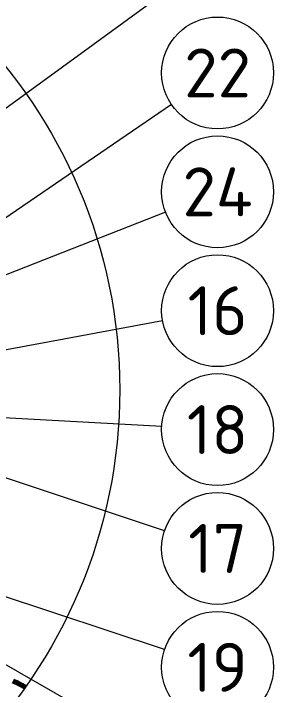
# Model space of a CAD drawing. Header units: millimetres. Extents: x 0 to 2382, y 0 to 420.
# Drawn here: x 1019.9 to 1038.5, y 332.75 to 381.08 of the extents above; entities that cross this region are included whole.
import ezdxf
from ezdxf.enums import TextEntityAlignment as Align

# ---------------------------------------------------------------- set-up
doc = ezdxf.new("R2010")
doc.units = ezdxf.units.MM
for name, color, linetype, lineweight in [('01-VISIBLE', 7, 'CONTINUOUS', 70), ('06-TEXTO', 7, 'CONTINUOUS', 25), ('08-FINA', 5, 'CONTINUOUS', 18)]:
    doc.layers.add(name, color=color, linetype=linetype, lineweight=lineweight)
doc.styles.add('ISO3098', font='isocpeur.ttf')

msp = doc.modelspace()

# ---------------------------------------------------------------- linework, layer by layer
at = {"layer": '01-VISIBLE'}
msp.add_lwpolyline([(1020.747, 332.91), (1020.688, 332.941), (1020.599, 332.987), (1020.51, 333.034), (1020.421, 333.079), (1020.332, 333.125), (1020.243, 333.17), (1020.153, 333.215), (1020.063, 333.26), (1019.973, 333.305), (1019.883, 333.349)], dxfattribs=at)
at = {"layer": '08-FINA'}
for p, q in [((1031.267, 382.978), (998.367, 359.008)), ((1031.196, 374.578), (1002.847, 355.228)), ((1030.775, 366.875), (999.967, 354.808)), ((1030.567, 359.104), (1000.367, 353.508)), ((1030.506, 351.55), (999.967, 353.205)), ((1030.704, 344.095), (1007.207, 351.908)), ((1030.705, 335.596), (999.967, 345.825)), ((1031.029, 327.821), (999.967, 345.608))]:
    msp.add_line(p, q, dxfattribs=at)
for centre, radius in [((990.667, 354.167), 36.833), ((1034.5, 376.833), 4), ((1034.5, 368.333), 4), ((1034.5, 359.833), 4), ((1034.5, 351.333), 4), ((1034.5, 342.833), 4), ((1034.5, 334.333), 4)]:
    msp.add_circle(centre, radius, dxfattribs=at)

# ---------------------------------------------------------------- texts
at = {"layer": '06-TEXTO', "style": 'ISO3098'}
for s, p in [('22', (1034.5, 376.833)), ('24', (1034.5, 368.333)), ('16', (1034.5, 359.833)), ('18', (1034.5, 351.333)), ('17', (1034.5, 342.833)), ('19', (1034.5, 334.333))]:
    msp.add_text(s, height=3.5, dxfattribs=at).set_placement(p, align=Align.MIDDLE_CENTER)

doc.saveas('drawing.dxf')
